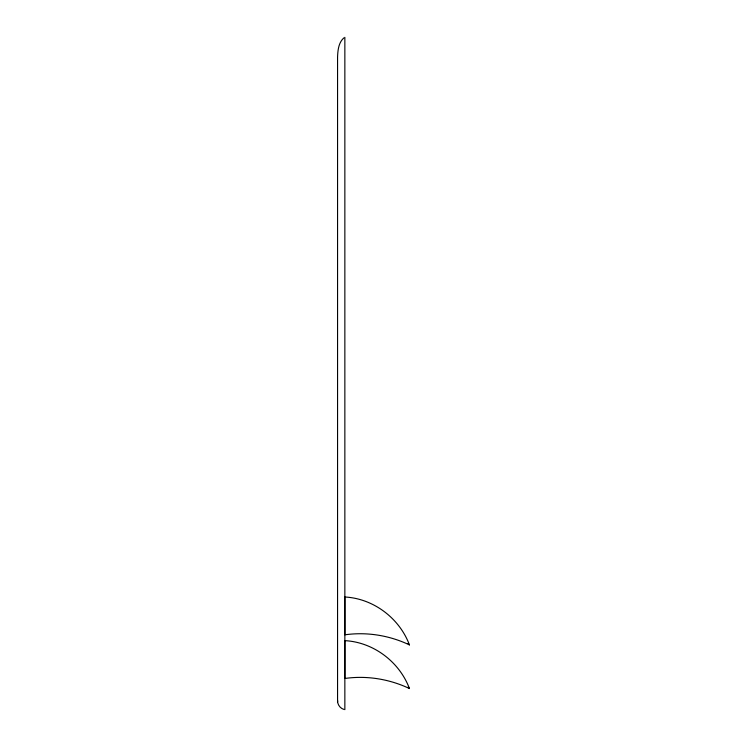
<?xml version="1.0" encoding="UTF-8"?>
<svg xmlns="http://www.w3.org/2000/svg" width="747" height="747" viewBox="0 0 747 747"><rect width="100%" height="100%" fill="white"/><g stroke="black" fill="none" stroke-linecap="round" stroke-linejoin="round"><path stroke-width="1.12" d="M343.853 37.901C338.503 42.607 337.812 50.469 337.56 57.164L337.56 700.835C337.523 704.664 340.174 708.315 343.853 709.407M409.431 644.894C389.467 635.417 366.777 631.701 344.862 634.819L344.853 597.002C373.407 598.496 399.477 618.199 409.431 644.894L408.03 643.522M409.44 688.538C389.467 679.06 366.777 675.344 344.862 678.472L344.862 640.646C373.407 642.149 399.477 661.842 409.44 688.538L408.03 687.175M337.56 700.2L337.616 701.872M344.853 37.35L344.853 709.65"/></g></svg>
